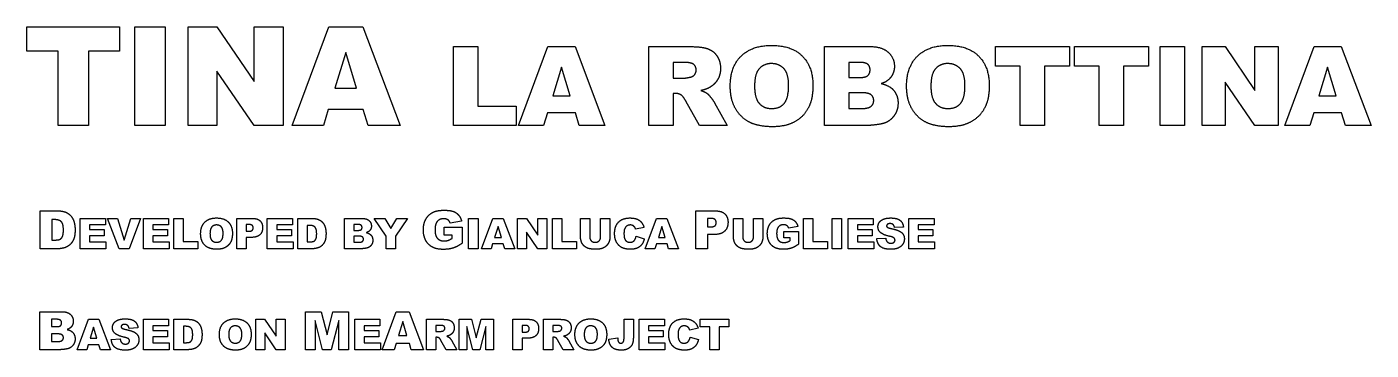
# Model space of a CAD drawing. Header units: millimetres. Extents: x -457 to 427, y -166 to 155.
# Drawn here: x 76.6 to 427.5, y -166.1 to -81.5 of the extents above; entities that cross this region are included whole.
import ezdxf

# ---------------------------------------------------------------- set-up
doc = ezdxf.new("R2010")
doc.units = ezdxf.units.MM
doc.header["$MEASUREMENT"] = 0
doc.layers.add('Predefinito', color=18, linetype='Continuous', true_color=0x000000)

msp = doc.modelspace()

# ---------------------------------------------------------------- linework, layer by layer
at = {"layer": 'Predefinito'}
for p, q in [((76.55, -81.55), (100.76, -81.55)), ((76.55, -87.9), (76.55, -81.55)), ((100.76, -81.55), (100.76, -87.9)), ((104.73, -81.55), (112.67, -81.55)), ((104.73, -107.35), (104.73, -81.55)), ((112.67, -81.55), (112.67, -107.35)), ((118.62, -81.55), (126.11, -81.55)), ((118.62, -107.35), (118.62, -81.55)), ((126.11, -81.55), (135.88, -95.85)), ((135.88, -95.85), (135.88, -81.55)), ((135.88, -81.55), (143.42, -81.55)), ((143.42, -81.55), (143.42, -107.35)), ((145.81, -107.35), (155.36, -81.55)), ((155.36, -81.55), (164.24, -81.55)), ((164.24, -81.55), (173.98, -107.35)), ((187.95, -86.71), (194.3, -86.71)), ((187.95, -107.35), (187.95, -86.71)), ((194.3, -86.71), (194.3, -102.27)), ((204.94, -107.35), (212.58, -86.71)), ((212.58, -86.71), (219.69, -86.71)), ((219.69, -86.71), (227.48, -107.35)), ((238.91, -107.35), (238.91, -86.71)), ((238.91, -86.71), (249.6, -86.71)), ((284.79, -86.71), (296.81, -86.71)), ((284.79, -107.35), (284.79, -86.71)), ((329.39, -86.71), (348.76, -86.71)), ((329.39, -91.79), (329.39, -86.71)), ((348.76, -86.71), (348.76, -91.79)), ((350.03, -86.71), (369.4, -86.71)), ((350.03, -91.79), (350.03, -86.71)), ((369.4, -86.71), (369.4, -91.79)), ((372.41, -86.71), (378.76, -86.71)), ((372.41, -107.35), (372.41, -86.71)), ((378.76, -86.71), (378.76, -107.35)), ((383.37, -86.71), (389.36, -86.71)), ((383.37, -107.35), (383.37, -86.71)), ((389.36, -86.71), (397.18, -98.15)), ((397.18, -98.15), (397.18, -86.71)), ((397.18, -86.71), (403.21, -86.71)), ((403.21, -86.71), (403.21, -107.35)), ((404.95, -107.35), (412.59, -86.71)), ((412.59, -86.71), (419.7, -86.71)), ((419.7, -86.71), (427.5, -107.35)), ((84.69, -87.9), (76.55, -87.9)), ((84.69, -107.35), (84.69, -87.9)), ((100.76, -87.9), (92.63, -87.9)), ((92.63, -87.9), (92.63, -107.35)), ((159.79, -88.28), (156.94, -97.62)), ((162.6, -97.62), (159.79, -88.28)), ((248.17, -90.84), (245.26, -90.84)), ((245.26, -90.84), (245.26, -94.96)), ((294.01, -90.84), (291.14, -90.84)), ((291.14, -90.84), (291.14, -94.8)), ((135.88, -107.35), (126.16, -93.12)), ((126.16, -93.12), (126.16, -107.35)), ((216.13, -92.1), (213.84, -99.57)), ((218.38, -99.57), (216.13, -92.1)), ((335.9, -91.79), (329.39, -91.79)), ((335.9, -107.35), (335.9, -91.79)), ((348.76, -91.79), (342.25, -91.79)), ((342.25, -91.79), (342.25, -107.35)), ((356.54, -91.79), (350.03, -91.79)), ((356.54, -107.35), (356.54, -91.79)), ((369.4, -91.79), (362.89, -91.79)), ((362.89, -91.79), (362.89, -107.35)), ((416.15, -92.1), (413.86, -99.57)), ((418.39, -99.57), (416.15, -92.1)), ((156.94, -97.62), (162.6, -97.62)), ((245.26, -94.96), (248.05, -94.96)), ((291.14, -94.8), (293.97, -94.8)), ((397.18, -107.35), (389.4, -95.97)), ((389.4, -95.97), (389.4, -107.35)), ((213.84, -99.57), (218.38, -99.57)), ((245.83, -98.93), (245.26, -98.93)), ((245.26, -98.93), (245.26, -107.35)), ((252.15, -107.35), (248.61, -101.01)), ((256.08, -101.44), (259.39, -107.35)), ((294.51, -98.77), (291.14, -98.77)), ((291.14, -98.77), (291.14, -102.9)), ((413.86, -99.57), (418.39, -99.57)), ((155.24, -103.18), (153.97, -107.35)), ((164.31, -103.18), (155.24, -103.18)), ((165.61, -107.35), (164.31, -103.18)), ((194.3, -102.27), (204.3, -102.27)), ((204.3, -102.27), (204.3, -107.35)), ((212.49, -104.01), (211.47, -107.35)), ((219.74, -104.01), (212.49, -104.01)), ((220.78, -107.35), (219.74, -104.01)), ((291.14, -102.9), (294.52, -102.9)), ((412.5, -104.01), (411.48, -107.35)), ((419.76, -104.01), (412.5, -104.01)), ((420.8, -107.35), (419.76, -104.01)), ((92.63, -107.35), (84.69, -107.35)), ((112.67, -107.35), (104.73, -107.35)), ((126.16, -107.35), (118.62, -107.35)), ((143.42, -107.35), (135.88, -107.35)), ((153.97, -107.35), (145.81, -107.35)), ((173.98, -107.35), (165.61, -107.35)), ((204.3, -107.35), (187.95, -107.35)), ((211.47, -107.35), (204.94, -107.35)), ((227.48, -107.35), (220.78, -107.35)), ((245.26, -107.35), (238.91, -107.35)), ((259.39, -107.35), (252.15, -107.35)), ((295.87, -107.35), (284.79, -107.35)), ((342.25, -107.35), (335.9, -107.35)), ((362.89, -107.35), (356.54, -107.35)), ((378.76, -107.35), (372.41, -107.35)), ((389.4, -107.35), (383.37, -107.35)), ((403.21, -107.35), (397.18, -107.35)), ((411.48, -107.35), (404.95, -107.35)), ((427.5, -107.35), (420.8, -107.35)), ((79.98, -129.65), (84.55, -129.65)), ((79.98, -139.57), (79.98, -129.65)), ((251.2, -129.65), (256.28, -129.65)), ((251.2, -139.57), (251.2, -129.65)), ((83.03, -131.94), (83.03, -137.28)), ((83.82, -131.94), (83.03, -131.94)), ((90.47, -131.63), (97.06, -131.63)), ((90.47, -139.57), (90.47, -131.63)), ((97.06, -133.34), (92.91, -133.34)), ((92.91, -133.34), (92.91, -134.56)), ((97.06, -131.63), (97.06, -133.34)), ((97.61, -131.63), (100.18, -131.63)), ((100.62, -139.57), (97.61, -131.63)), ((100.18, -131.63), (101.98, -137.34)), ((101.98, -137.34), (103.73, -131.63)), ((106.22, -131.63), (103.28, -139.57)), ((103.73, -131.63), (106.22, -131.63)), ((106.96, -131.63), (113.55, -131.63)), ((106.96, -139.57), (106.96, -131.63)), ((113.55, -133.34), (109.4, -133.34)), ((109.4, -133.34), (109.4, -134.56)), ((113.55, -131.63), (113.55, -133.34)), ((114.9, -131.63), (117.34, -131.63)), ((114.9, -139.57), (114.9, -131.63)), ((117.34, -131.63), (117.34, -137.62)), ((131.38, -131.63), (135.45, -131.63)), ((131.38, -139.57), (131.38, -131.63)), ((134.51, -133.22), (133.83, -133.22)), ((133.83, -133.22), (133.83, -134.99)), ((139.32, -131.63), (145.92, -131.63)), ((139.32, -139.57), (139.32, -131.63)), ((145.92, -133.34), (141.77, -133.34)), ((141.77, -133.34), (141.77, -134.56)), ((145.92, -131.63), (145.92, -133.34)), ((147.32, -131.63), (150.98, -131.63)), ((147.32, -139.57), (147.32, -131.63)), ((159.48, -131.63), (164.1, -131.63)), ((159.48, -139.57), (159.48, -131.63)), ((163.03, -133.22), (161.92, -133.22)), ((161.92, -133.22), (161.92, -134.75)), ((167.23, -131.63), (169.97, -131.63)), ((170.35, -136.25), (167.23, -131.63)), ((169.97, -131.63), (171.57, -134.23)), ((171.57, -134.23), (173.18, -131.63)), ((175.9, -131.63), (172.79, -136.25)), ((173.18, -131.63), (175.9, -131.63)), ((190.06, -132.33), (187.08, -132.85)), ((191.89, -131.63), (194.33, -131.63)), ((191.89, -139.57), (191.89, -131.63)), ((194.33, -131.63), (194.33, -139.57)), ((195.25, -139.57), (198.19, -131.63)), ((198.19, -131.63), (200.92, -131.63)), ((200.92, -131.63), (203.92, -139.57)), ((204.65, -131.63), (206.96, -131.63)), ((204.65, -139.57), (204.65, -131.63)), ((206.96, -131.63), (209.96, -136.03)), ((209.96, -136.03), (209.96, -131.63)), ((209.96, -131.63), (212.28, -131.63)), ((212.28, -131.63), (212.28, -139.57)), ((213.75, -131.63), (216.19, -131.63)), ((213.75, -139.57), (213.75, -131.63)), ((216.19, -131.63), (216.19, -137.62)), ((221.08, -136.35), (221.08, -131.63)), ((221.08, -131.63), (223.52, -131.63)), ((223.52, -131.63), (223.52, -136.48)), ((226.33, -131.63), (228.77, -131.63)), ((226.33, -136.48), (226.33, -131.63)), ((228.77, -131.63), (228.77, -136.35)), ((237.99, -139.57), (240.93, -131.63)), ((240.93, -131.63), (243.67, -131.63)), ((243.67, -131.63), (246.67, -139.57)), ((255.1, -131.63), (254.25, -131.63)), ((254.25, -131.63), (254.25, -133.85)), ((261, -136.35), (261, -131.63)), ((261, -131.63), (263.45, -131.63)), ((263.45, -131.63), (263.45, -136.48)), ((266.25, -131.63), (268.7, -131.63)), ((266.25, -136.48), (266.25, -131.63)), ((268.7, -131.63), (268.7, -136.35)), ((279.32, -131.63), (281.77, -131.63)), ((279.32, -139.57), (279.32, -131.63)), ((281.77, -131.63), (281.77, -137.62)), ((286.77, -131.63), (289.22, -131.63)), ((286.77, -139.57), (286.77, -131.63)), ((289.22, -131.63), (289.22, -139.57)), ((290.93, -131.63), (297.52, -131.63)), ((290.93, -139.57), (290.93, -131.63)), ((297.52, -133.34), (293.37, -133.34)), ((293.37, -133.34), (293.37, -134.56)), ((297.52, -131.63), (297.52, -133.34)), ((306.8, -131.63), (313.4, -131.63)), ((306.8, -139.57), (306.8, -131.63)), ((313.4, -133.34), (309.25, -133.34)), ((309.25, -133.34), (309.25, -134.56)), ((313.4, -131.63), (313.4, -133.34)), ((92.91, -134.56), (96.76, -134.56)), ((96.76, -136.21), (92.91, -136.21)), ((92.91, -136.21), (92.91, -137.74)), ((96.76, -134.56), (96.76, -136.21)), ((109.4, -134.56), (113.25, -134.56)), ((113.25, -136.21), (109.4, -136.21)), ((109.4, -136.21), (109.4, -137.74)), ((113.25, -134.56), (113.25, -136.21)), ((133.83, -134.99), (134.41, -134.99)), ((135.17, -136.58), (133.83, -136.58)), ((133.83, -136.58), (133.83, -139.57)), ((141.77, -134.56), (145.61, -134.56)), ((145.61, -136.21), (141.77, -136.21)), ((141.77, -136.21), (141.77, -137.74)), ((145.61, -134.56), (145.61, -136.21)), ((149.77, -133.46), (149.77, -137.74)), ((150.39, -133.46), (149.77, -133.46)), ((161.92, -134.75), (163.01, -134.75)), ((163.22, -136.27), (161.92, -136.27)), ((161.92, -136.27), (161.92, -137.86)), ((170.35, -139.57), (170.35, -136.25)), ((172.79, -136.25), (172.79, -139.57)), ((185.48, -135.98), (185.48, -133.92)), ((185.48, -133.92), (190.21, -133.92)), ((187.54, -135.98), (185.48, -135.98)), ((187.54, -136.88), (187.54, -135.98)), ((190.21, -133.92), (190.21, -138.1)), ((199.55, -133.7), (198.67, -136.58)), ((198.67, -136.58), (200.42, -136.58)), ((200.42, -136.58), (199.55, -133.7)), ((209.96, -139.57), (206.97, -135.19)), ((206.97, -135.19), (206.97, -139.57)), ((237.69, -133.97), (235.49, -134.44)), ((235.61, -136.27), (237.75, -136.94)), ((242.3, -133.7), (241.42, -136.58)), ((241.42, -136.58), (243.16, -136.58)), ((243.16, -136.58), (242.3, -133.7)), ((254.25, -133.85), (254.98, -133.85)), ((255.93, -135.83), (254.25, -135.83)), ((254.25, -135.83), (254.25, -139.57)), ((274.19, -136.7), (274.19, -135.05)), ((274.19, -135.05), (277.98, -135.05)), ((275.84, -136.7), (274.19, -136.7)), ((277.86, -133.78), (275.48, -134.2)), ((275.84, -137.42), (275.84, -136.7)), ((277.98, -135.05), (277.98, -138.39)), ((293.37, -134.56), (297.22, -134.56)), ((297.22, -136.21), (293.37, -136.21)), ((293.37, -136.21), (293.37, -137.74)), ((297.22, -134.56), (297.22, -136.21)), ((298.44, -136.91), (300.76, -136.76)), ((305.4, -133.88), (303.08, -134.01)), ((309.25, -134.56), (313.09, -134.56)), ((313.09, -136.21), (309.25, -136.21)), ((309.25, -136.21), (309.25, -137.74)), ((313.09, -134.56), (313.09, -136.21)), ((84.55, -139.57), (79.98, -139.57)), ((83.03, -137.28), (83.8, -137.28)), ((97.19, -139.57), (90.47, -139.57)), ((92.91, -137.74), (97.19, -137.74)), ((97.19, -137.74), (97.19, -139.57)), ((103.28, -139.57), (100.62, -139.57)), ((113.67, -139.57), (106.96, -139.57)), ((109.4, -137.74), (113.67, -137.74)), ((113.67, -137.74), (113.67, -139.57)), ((121.19, -139.57), (114.9, -139.57)), ((117.34, -137.62), (121.19, -137.62)), ((121.19, -137.62), (121.19, -139.57)), ((133.83, -139.57), (131.38, -139.57)), ((146.04, -139.57), (139.32, -139.57)), ((141.77, -137.74), (146.04, -137.74)), ((146.04, -137.74), (146.04, -139.57)), ((150.98, -139.57), (147.32, -139.57)), ((149.77, -137.74), (150.38, -137.74)), ((163.74, -139.57), (159.48, -139.57)), ((161.92, -137.86), (163.22, -137.86)), ((172.79, -139.57), (170.35, -139.57)), ((194.33, -139.57), (191.89, -139.57)), ((197.76, -139.57), (195.25, -139.57)), ((198.15, -138.29), (197.76, -139.57)), ((200.94, -138.29), (198.15, -138.29)), ((201.34, -139.57), (200.94, -138.29)), ((203.92, -139.57), (201.34, -139.57)), ((206.97, -139.57), (204.65, -139.57)), ((212.28, -139.57), (209.96, -139.57)), ((220.04, -139.57), (213.75, -139.57)), ((216.19, -137.62), (220.04, -137.62)), ((220.04, -137.62), (220.04, -139.57)), ((240.51, -139.57), (237.99, -139.57)), ((240.9, -138.29), (240.51, -139.57)), ((243.69, -138.29), (240.9, -138.29)), ((244.09, -139.57), (243.69, -138.29)), ((246.67, -139.57), (244.09, -139.57)), ((254.25, -139.57), (251.2, -139.57)), ((285.61, -139.57), (279.32, -139.57)), ((281.77, -137.62), (285.61, -137.62)), ((285.61, -137.62), (285.61, -139.57)), ((289.22, -139.57), (286.77, -139.57)), ((297.64, -139.57), (290.93, -139.57)), ((293.37, -137.74), (297.64, -137.74)), ((297.64, -137.74), (297.64, -139.57)), ((313.52, -139.57), (306.8, -139.57)), ((309.25, -137.74), (313.52, -137.74)), ((313.52, -137.74), (313.52, -139.57)), ((79.9, -156.01), (85.69, -156.01)), ((79.9, -165.94), (79.9, -156.01)), ((149.29, -156.01), (153.35, -156.01)), ((149.29, -165.94), (149.29, -156.01)), ((153.35, -156.01), (154.91, -162.04)), ((154.91, -162.04), (156.47, -156.01)), ((156.47, -156.01), (160.51, -156.01)), ((160.51, -156.01), (160.51, -165.94)), ((169.29, -165.94), (172.97, -156.01)), ((172.97, -156.01), (176.38, -156.01)), ((176.38, -156.01), (180.13, -165.94)), ((84.34, -158), (82.96, -158)), ((82.96, -158), (82.96, -159.91)), ((82.96, -159.91), (84.32, -159.91)), ((89.67, -165.94), (92.61, -158)), ((92.61, -158), (95.35, -158)), ((93.98, -160.07), (93.1, -162.94)), ((94.84, -162.94), (93.98, -160.07)), ((95.35, -158), (98.35, -165.94)), ((105.55, -160.24), (103.23, -160.38)), ((106.96, -158), (113.55, -158)), ((106.96, -165.94), (106.96, -158)), ((113.55, -159.71), (109.4, -159.71)), ((109.4, -159.71), (109.4, -160.93)), ((109.4, -160.93), (113.25, -160.93)), ((113.25, -160.93), (113.25, -162.58)), ((113.55, -158), (113.55, -159.71)), ((114.96, -158), (118.61, -158)), ((114.96, -165.94), (114.96, -158)), ((117.4, -159.83), (117.4, -164.11)), ((118.03, -159.83), (117.4, -159.83)), ((136.33, -158), (138.63, -158)), ((136.33, -165.94), (136.33, -158)), ((138.63, -158), (141.64, -162.4)), ((141.64, -162.4), (141.64, -158)), ((141.64, -158), (143.96, -158)), ((143.96, -158), (143.96, -165.94)), ((153.77, -165.94), (151.81, -158.35)), ((151.81, -158.35), (151.81, -165.94)), ((157.99, -158.35), (156.03, -165.94)), ((157.99, -165.94), (157.99, -158.35)), ((162.15, -158), (168.74, -158)), ((162.15, -165.94), (162.15, -158)), ((168.74, -159.71), (164.59, -159.71)), ((164.59, -159.71), (164.59, -160.93)), ((164.59, -160.93), (168.44, -160.93)), ((168.44, -160.93), (168.44, -162.58)), ((168.74, -158), (168.74, -159.71)), ((174.67, -158.6), (173.58, -162.2)), ((175.75, -162.2), (174.67, -158.6)), ((180.91, -165.94), (180.91, -158)), ((180.91, -158), (185.02, -158)), ((184.47, -159.59), (183.35, -159.59)), ((183.35, -159.59), (183.35, -161.17)), ((183.35, -161.17), (184.43, -161.17)), ((189.4, -158), (192.65, -158)), ((189.4, -165.94), (189.4, -158)), ((192.98, -165.94), (191.41, -159.87)), ((191.41, -159.87), (191.41, -165.94)), ((192.65, -158), (193.89, -162.82)), ((193.89, -162.82), (195.14, -158)), ((196.36, -159.87), (194.79, -165.94)), ((195.14, -158), (198.38, -158)), ((196.36, -165.94), (196.36, -159.87)), ((198.38, -158), (198.38, -165.94)), ((203.45, -158), (207.51, -158)), ((203.45, -165.94), (203.45, -158)), ((206.57, -159.59), (205.89, -159.59)), ((205.89, -159.59), (205.89, -161.36)), ((205.89, -161.36), (206.47, -161.36)), ((211.45, -165.94), (211.45, -158)), ((211.45, -158), (215.56, -158)), ((215.01, -159.59), (213.89, -159.59)), ((213.89, -159.59), (213.89, -161.17)), ((213.89, -161.17), (214.96, -161.17)), ((232.45, -158), (234.9, -158)), ((232.45, -162.89), (232.45, -158)), ((234.9, -158), (234.9, -162.3)), ((236.42, -158), (243.02, -158)), ((236.42, -165.94), (236.42, -158)), ((243.02, -159.71), (238.86, -159.71)), ((238.86, -159.71), (238.86, -160.93)), ((238.86, -160.93), (242.71, -160.93)), ((242.71, -160.93), (242.71, -162.58)), ((243.02, -158), (243.02, -159.71)), ((251.81, -160.33), (249.61, -160.81)), ((252.36, -158), (259.81, -158)), ((252.36, -159.95), (252.36, -158)), ((254.86, -159.95), (252.36, -159.95)), ((254.86, -165.94), (254.86, -159.95)), ((259.81, -159.95), (257.31, -159.95)), ((257.31, -159.95), (257.31, -165.94)), ((259.81, -158), (259.81, -159.95)), ((84.58, -161.82), (82.96, -161.82)), ((82.96, -161.82), (82.96, -163.8)), ((82.96, -163.8), (84.58, -163.8)), ((92.58, -164.65), (92.19, -165.94)), ((95.37, -164.65), (92.58, -164.65)), ((93.1, -162.94), (94.84, -162.94)), ((95.77, -165.94), (95.37, -164.65)), ((98.59, -163.27), (100.91, -163.13)), ((113.25, -162.58), (109.4, -162.58)), ((109.4, -162.58), (109.4, -164.11)), ((109.4, -164.11), (113.67, -164.11)), ((113.67, -164.11), (113.67, -165.94)), ((117.4, -164.11), (118.01, -164.11)), ((141.64, -165.94), (138.65, -161.56)), ((138.65, -161.56), (138.65, -165.94)), ((168.44, -162.58), (164.59, -162.58)), ((164.59, -162.58), (164.59, -164.11)), ((164.59, -164.11), (168.86, -164.11)), ((168.86, -164.11), (168.86, -165.94)), ((172.92, -164.33), (172.43, -165.94)), ((176.41, -164.33), (172.92, -164.33)), ((173.58, -162.2), (175.75, -162.2)), ((176.91, -165.94), (176.41, -164.33)), ((183.57, -162.7), (183.35, -162.7)), ((183.35, -162.7), (183.35, -165.94)), ((186.01, -165.94), (184.64, -163.5)), ((187.52, -163.66), (188.79, -165.94)), ((207.23, -162.94), (205.89, -162.94)), ((205.89, -162.94), (205.89, -165.94)), ((214.11, -162.7), (213.89, -162.7)), ((213.89, -162.7), (213.89, -165.94)), ((216.54, -165.94), (215.18, -163.5)), ((218.05, -163.66), (219.32, -165.94)), ((228.48, -163.22), (230.8, -162.88)), ((242.71, -162.58), (238.86, -162.58)), ((238.86, -162.58), (238.86, -164.11)), ((238.86, -164.11), (243.14, -164.11)), ((243.14, -164.11), (243.14, -165.94)), ((249.74, -162.64), (251.87, -163.31)), ((85.23, -165.94), (79.9, -165.94)), ((92.19, -165.94), (89.67, -165.94)), ((98.35, -165.94), (95.77, -165.94)), ((113.67, -165.94), (106.96, -165.94)), ((118.61, -165.94), (114.96, -165.94)), ((138.65, -165.94), (136.33, -165.94)), ((143.96, -165.94), (141.64, -165.94)), ((151.81, -165.94), (149.29, -165.94)), ((156.03, -165.94), (153.77, -165.94)), ((160.51, -165.94), (157.99, -165.94)), ((168.86, -165.94), (162.15, -165.94)), ((172.43, -165.94), (169.29, -165.94)), ((180.13, -165.94), (176.91, -165.94)), ((183.35, -165.94), (180.91, -165.94)), ((188.79, -165.94), (186.01, -165.94)), ((191.41, -165.94), (189.4, -165.94)), ((194.79, -165.94), (192.98, -165.94)), ((198.38, -165.94), (196.36, -165.94)), ((205.89, -165.94), (203.45, -165.94)), ((213.89, -165.94), (211.45, -165.94)), ((219.32, -165.94), (216.54, -165.94)), ((243.14, -165.94), (236.42, -165.94)), ((257.31, -165.94), (254.86, -165.94))]:
    msp.add_line(p, q, dxfattribs=at)
for points in [[(249.6, -86.71), (252.57, -86.71), (254.14, -87.21)], [(254.14, -87.21), (255.72, -87.72), (256.68, -89.09)], [(263.02, -89.2), (265.87, -86.39), (270.94, -86.39)], [(270.94, -86.39), (276.14, -86.39), (278.96, -89.15)], [(296.81, -86.71), (299.82, -86.71), (301.43, -88.19)], [(309.06, -89.2), (311.9, -86.39), (316.98, -86.39)], [(316.98, -86.39), (322.18, -86.39), (324.99, -89.15)], [(250.63, -91.36), (249.98, -90.84), (248.17, -90.84)], [(256.68, -89.09), (257.64, -90.45), (257.64, -92.41)], [(260.18, -97.04), (260.18, -92), (263.02, -89.2)], [(270.93, -91.15), (268.94, -91.15), (267.73, -92.52)], [(274.21, -92.5), (273, -91.15), (270.93, -91.15)], [(278.96, -89.15), (281.77, -91.91), (281.77, -96.87)], [(296.09, -91.35), (295.5, -90.84), (294.01, -90.84)], [(301.43, -88.19), (303.04, -89.67), (303.04, -91.86)], [(306.22, -97.04), (306.22, -92), (309.06, -89.2)], [(316.96, -91.15), (314.97, -91.15), (313.77, -92.52)], [(320.24, -92.5), (319.03, -91.15), (316.96, -91.15)], [(324.99, -89.15), (327.8, -91.91), (327.8, -96.87)], [(248.05, -94.96), (248.5, -94.96), (249.8, -94.69)], [(249.8, -94.69), (250.46, -94.56), (250.87, -94.05)], [(251.29, -92.87), (251.29, -91.89), (250.63, -91.36)], [(250.87, -94.05), (251.29, -93.54), (251.29, -92.87)], [(257.64, -92.41), (257.64, -94.12), (256.89, -95.36)], [(267.73, -92.52), (266.53, -93.89), (266.53, -97.04)], [(275.42, -96.76), (275.42, -93.85), (274.21, -92.5)], [(293.97, -94.8), (295.5, -94.8), (296.09, -94.28)], [(296.69, -92.78), (296.69, -91.86), (296.09, -91.35)], [(296.09, -94.28), (296.69, -93.76), (296.69, -92.78)], [(303.04, -91.86), (303.04, -93.69), (301.88, -95)], [(313.77, -92.52), (312.57, -93.89), (312.57, -97.04)], [(321.46, -96.76), (321.46, -93.85), (320.24, -92.5)], [(254.83, -97.37), (253.99, -97.87), (252.53, -98.19)], [(252.53, -98.19), (253.66, -98.58), (254.18, -98.98)], [(256.89, -95.36), (256.14, -96.6), (254.83, -97.37)], [(261.62, -103.05), (260.18, -100.65), (260.18, -97.04)], [(266.53, -97.04), (266.53, -100.17), (267.73, -101.53)], [(274.26, -101.56), (275.42, -100.22), (275.42, -96.76)], [(281.77, -96.87), (281.77, -100.48), (280.54, -102.79)], [(301.88, -95), (301.11, -95.88), (299.62, -96.38)], [(299.62, -96.38), (301.87, -96.92), (302.93, -98.22)], [(302.93, -98.22), (303.99, -99.52), (303.99, -101.49)], [(307.65, -103.05), (306.22, -100.65), (306.22, -97.04)], [(312.57, -97.04), (312.57, -100.17), (313.76, -101.53)], [(320.3, -101.56), (321.46, -100.22), (321.46, -96.76)], [(327.8, -96.87), (327.8, -100.48), (326.58, -102.79)], [(247.43, -99.41), (246.72, -98.93), (245.83, -98.93)], [(248.61, -101.01), (247.94, -99.78), (247.43, -99.41)], [(254.18, -98.98), (254.53, -99.24), (255.2, -100.11)], [(255.2, -100.11), (255.86, -100.97), (256.08, -101.44)], [(267.73, -101.53), (268.92, -102.9), (270.98, -102.9)], [(270.98, -102.9), (273.1, -102.9), (274.26, -101.56)], [(296.95, -99.32), (296.25, -98.77), (294.51, -98.77)], [(296.94, -102.32), (297.64, -101.75), (297.64, -100.78)], [(297.64, -100.78), (297.64, -99.87), (296.95, -99.32)], [(303.99, -101.49), (303.99, -103.09), (303.24, -104.37)], [(313.76, -101.53), (314.96, -102.9), (317.02, -102.9)], [(317.02, -102.9), (319.14, -102.9), (320.3, -101.56)], [(265.36, -106.55), (263.05, -105.45), (261.62, -103.05)], [(280.54, -102.79), (279.31, -105.1), (276.99, -106.38)], [(294.52, -102.9), (296.24, -102.9), (296.94, -102.32)], [(303.24, -104.37), (302.49, -105.64), (301.19, -106.39)], [(311.4, -106.55), (309.09, -105.45), (307.65, -103.05)], [(326.58, -102.79), (325.35, -105.1), (323.02, -106.38)], [(271.2, -107.66), (267.67, -107.66), (265.36, -106.55)], [(276.99, -106.38), (274.66, -107.66), (271.2, -107.66)], [(298.75, -107.07), (296.58, -107.35), (295.87, -107.35)], [(301.19, -106.39), (300.38, -106.85), (298.75, -107.07)], [(317.23, -107.66), (313.71, -107.66), (311.4, -106.55)], [(323.02, -106.38), (320.7, -107.66), (317.23, -107.66)], [(84.55, -129.65), (85.9, -129.65), (86.73, -130.01)], [(182.7, -129.97), (183.71, -129.49), (185.42, -129.49)], [(185.42, -129.49), (187.07, -129.49), (187.89, -129.8)], [(187.89, -129.8), (188.7, -130.1), (189.24, -130.73)], [(256.28, -129.65), (257.94, -129.65), (258.77, -130.43)], [(85.56, -132.51), (85.03, -131.94), (83.82, -131.94)], [(86.09, -134.64), (86.09, -133.08), (85.56, -132.51)], [(86.73, -130.01), (87.56, -130.38), (88.11, -131.06)], [(88.11, -131.06), (88.65, -131.75), (88.9, -132.65)], [(88.9, -132.65), (89.14, -133.56), (89.14, -134.58)], [(121.92, -135.61), (121.92, -133.67), (123.01, -132.59)], [(123.01, -132.59), (124.11, -131.51), (126.06, -131.51)], [(126.05, -133.34), (125.29, -133.34), (124.82, -133.87)], [(127.32, -133.86), (126.85, -133.34), (126.05, -133.34)], [(126.06, -131.51), (128.06, -131.51), (129.14, -132.57)], [(129.14, -132.57), (130.22, -133.63), (130.22, -135.54)], [(135.42, -133.48), (135.17, -133.22), (134.51, -133.22)], [(135.45, -131.63), (136.78, -131.63), (137.44, -132.26)], [(137.44, -132.26), (138.1, -132.89), (138.1, -134.05)], [(150.98, -131.63), (152.06, -131.63), (152.73, -131.92)], [(152.73, -131.92), (153.39, -132.22), (153.83, -132.76)], [(153.83, -132.76), (154.26, -133.31), (154.46, -134.04)], [(163.83, -133.42), (163.6, -133.22), (163.03, -133.22)], [(164.1, -131.63), (165.26, -131.63), (165.88, -132.2)], [(165.88, -132.2), (166.5, -132.77), (166.5, -133.61)], [(180.06, -134.61), (180.06, -132.99), (180.73, -131.79)], [(180.73, -131.79), (181.4, -130.59), (182.7, -129.97)], [(183.71, -132.4), (183.11, -133.08), (183.11, -134.57)], [(185.33, -131.71), (184.32, -131.71), (183.71, -132.4)], [(186.45, -132), (186.01, -131.71), (185.33, -131.71)], [(187.08, -132.85), (186.89, -132.3), (186.45, -132)], [(189.24, -130.73), (189.78, -131.36), (190.06, -132.33)], [(229.99, -135.58), (229.99, -133.62), (231.05, -132.56)], [(231.05, -132.56), (232.1, -131.51), (234.03, -131.51)], [(234.07, -133.34), (233.23, -133.34), (232.78, -134.01)], [(234.03, -131.51), (235.54, -131.51), (236.41, -132.11)], [(234.74, -133.49), (234.44, -133.34), (234.07, -133.34)], [(236.41, -132.11), (237.27, -132.72), (237.69, -133.97)], [(256.24, -131.96), (255.94, -131.63), (255.1, -131.63)], [(256.2, -133.54), (256.54, -133.23), (256.54, -132.75)], [(256.54, -132.75), (256.54, -132.28), (256.24, -131.96)], [(259.6, -132.67), (259.6, -134.15), (258.69, -134.99)], [(258.77, -130.43), (259.6, -131.22), (259.6, -132.67)], [(269.86, -135.6), (269.86, -134.31), (270.39, -133.35)], [(270.39, -133.35), (270.93, -132.39), (271.97, -131.89)], [(271.97, -131.89), (272.78, -131.51), (274.15, -131.51)], [(274.08, -133.28), (273.27, -133.28), (272.78, -133.83)], [(274.98, -133.52), (274.62, -133.28), (274.08, -133.28)], [(274.15, -131.51), (275.47, -131.51), (276.12, -131.75)], [(276.12, -131.75), (276.78, -131.99), (277.21, -132.5)], [(277.21, -132.5), (277.64, -133), (277.86, -133.78)], [(298.74, -133.81), (298.74, -133.21), (299.1, -132.67)], [(299.1, -132.67), (299.45, -132.13), (300.17, -131.82)], [(300.17, -131.82), (300.88, -131.51), (302.12, -131.51)], [(301.22, -133.16), (301, -133.34), (301, -133.59)], [(301.87, -132.98), (301.44, -132.98), (301.22, -133.16)], [(302.69, -133.22), (302.39, -132.98), (301.87, -132.98)], [(302.12, -131.51), (303.65, -131.51), (304.45, -132.08)], [(303.08, -134.01), (302.99, -133.47), (302.69, -133.22)], [(304.45, -132.08), (305.25, -132.64), (305.4, -133.88)], [(85.2, -137.07), (85.62, -136.86), (85.85, -136.34)], [(85.85, -136.34), (86.09, -135.81), (86.09, -134.64)], [(89.14, -134.58), (89.14, -136.17), (88.78, -137.04)], [(122.47, -137.92), (121.92, -136.99), (121.92, -135.61)], [(124.82, -133.87), (124.36, -134.39), (124.36, -135.61)], [(124.36, -135.61), (124.36, -136.81), (124.82, -137.34)], [(127.78, -135.5), (127.78, -134.38), (127.32, -133.86)], [(127.33, -137.35), (127.78, -136.83), (127.78, -135.5)], [(130.22, -135.54), (130.22, -136.93), (129.75, -137.82)], [(134.41, -134.99), (135.1, -134.99), (135.38, -134.74)], [(137.38, -135.91), (136.66, -136.58), (135.17, -136.58)], [(135.38, -134.74), (135.66, -134.5), (135.66, -134.11)], [(135.66, -134.11), (135.66, -133.74), (135.42, -133.48)], [(138.1, -134.05), (138.1, -135.24), (137.38, -135.91)], [(151.79, -133.92), (151.37, -133.46), (150.39, -133.46)], [(152.21, -135.63), (152.21, -134.38), (151.79, -133.92)], [(152.02, -136.98), (152.21, -136.57), (152.21, -135.63)], [(154.65, -135.57), (154.65, -136.85), (154.36, -137.55)], [(154.46, -134.04), (154.65, -134.76), (154.65, -135.57)], [(163.01, -134.75), (163.6, -134.75), (163.83, -134.55)], [(164.15, -136.48), (163.89, -136.27), (163.22, -136.27)], [(164.06, -133.97), (164.06, -133.61), (163.83, -133.42)], [(163.83, -134.55), (164.06, -134.35), (164.06, -133.97)], [(164.42, -137.04), (164.42, -136.7), (164.15, -136.48)], [(166.05, -134.82), (165.76, -135.16), (165.18, -135.35)], [(165.18, -135.35), (166.05, -135.56), (166.46, -136.06)], [(166.5, -133.61), (166.5, -134.32), (166.05, -134.82)], [(166.46, -136.06), (166.86, -136.56), (166.86, -137.32)], [(180.67, -137.34), (180.06, -136.15), (180.06, -134.61)], [(183.11, -134.57), (183.11, -136.15), (183.73, -136.83)], [(183.73, -136.83), (184.34, -137.51), (185.45, -137.51)], [(221.31, -137.69), (221.08, -136.94), (221.08, -136.35)], [(223.52, -136.48), (223.52, -137.13), (223.89, -137.5)], [(225.96, -137.5), (226.33, -137.14), (226.33, -136.48)], [(228.77, -136.35), (228.77, -137.06), (228.55, -137.68)], [(230.59, -138), (229.99, -137.06), (229.99, -135.58)], [(232.78, -134.01), (232.44, -134.51), (232.44, -135.57)], [(232.44, -135.57), (232.44, -136.88), (232.85, -137.37)], [(235.25, -133.92), (235.04, -133.64), (234.74, -133.49)], [(235.08, -137.45), (235.45, -137.05), (235.61, -136.27)], [(235.49, -134.44), (235.38, -134.08), (235.25, -133.92)], [(254.98, -133.85), (255.85, -133.85), (256.2, -133.54)], [(258.69, -134.99), (257.79, -135.83), (255.93, -135.83)], [(261.23, -137.69), (261, -136.94), (261, -136.35)], [(263.45, -136.48), (263.45, -137.13), (263.82, -137.5)], [(265.88, -137.5), (266.25, -137.14), (266.25, -136.48)], [(268.7, -136.35), (268.7, -137.06), (268.48, -137.68)], [(270.35, -137.78), (269.86, -136.83), (269.86, -135.6)], [(272.78, -133.83), (272.3, -134.38), (272.3, -135.57)], [(272.3, -135.57), (272.3, -136.84), (272.79, -137.38)], [(275.48, -134.2), (275.33, -133.75), (274.98, -133.52)], [(299.44, -135.33), (298.74, -134.74), (298.74, -133.81)], [(301.74, -136.29), (300.12, -135.93), (299.44, -135.33)], [(300.76, -136.76), (300.83, -137.33), (301.06, -137.63)], [(301, -133.59), (301, -133.78), (301.18, -133.93)], [(301.18, -133.93), (301.36, -134.09), (302.01, -134.22)], [(302.96, -136.75), (302.72, -136.5), (301.74, -136.29)], [(302.01, -134.22), (303.62, -134.57), (304.31, -134.92)], [(303.2, -137.29), (303.2, -136.99), (302.96, -136.75)], [(304.31, -134.92), (305.01, -135.27), (305.33, -135.8)], [(305.33, -135.8), (305.64, -136.32), (305.64, -136.97)], [(83.8, -137.28), (84.79, -137.28), (85.2, -137.07)], [(86.38, -139.3), (85.37, -139.57), (84.55, -139.57)], [(87.77, -138.51), (87.12, -139.1), (86.38, -139.3)], [(88.78, -137.04), (88.41, -137.92), (87.77, -138.51)], [(123.91, -139.27), (123.02, -138.84), (122.47, -137.92)], [(126.16, -139.69), (124.8, -139.69), (123.91, -139.27)], [(124.82, -137.34), (125.28, -137.86), (126.07, -137.86)], [(126.07, -137.86), (126.89, -137.86), (127.33, -137.35)], [(128.38, -139.2), (127.49, -139.69), (126.16, -139.69)], [(129.75, -137.82), (129.28, -138.71), (128.38, -139.2)], [(150.38, -137.74), (151.17, -137.74), (151.5, -137.57)], [(152.45, -139.35), (151.64, -139.57), (150.98, -139.57)], [(151.5, -137.57), (151.83, -137.4), (152.02, -136.98)], [(153.55, -138.72), (153.04, -139.2), (152.45, -139.35)], [(154.36, -137.55), (154.07, -138.25), (153.55, -138.72)], [(163.22, -137.86), (163.88, -137.86), (164.15, -137.64)], [(164.85, -139.46), (164.01, -139.57), (163.74, -139.57)], [(164.15, -137.64), (164.42, -137.42), (164.42, -137.04)], [(165.78, -139.2), (165.47, -139.38), (164.85, -139.46)], [(166.58, -138.42), (166.29, -138.92), (165.78, -139.2)], [(166.86, -137.32), (166.86, -137.93), (166.58, -138.42)], [(182.41, -139.12), (181.29, -138.52), (180.67, -137.34)], [(185.3, -139.72), (183.52, -139.72), (182.41, -139.12)], [(187.79, -139.38), (186.74, -139.72), (185.3, -139.72)], [(185.45, -137.51), (185.97, -137.51), (186.45, -137.37)], [(186.45, -137.37), (186.92, -137.22), (187.54, -136.88)], [(190.21, -138.1), (188.84, -139.04), (187.79, -139.38)], [(221.84, -138.61), (221.45, -138.16), (221.31, -137.69)], [(222.69, -139.29), (222.22, -139.05), (221.84, -138.61)], [(223.85, -139.61), (223.15, -139.53), (222.69, -139.29)], [(225.13, -139.69), (224.54, -139.69), (223.85, -139.61)], [(223.89, -137.5), (224.27, -137.86), (224.93, -137.86)], [(224.93, -137.86), (225.58, -137.86), (225.96, -137.5)], [(226.86, -139.43), (226.14, -139.69), (225.13, -139.69)], [(227.86, -138.77), (227.38, -139.24), (226.86, -139.43)], [(228.55, -137.68), (228.33, -138.3), (227.86, -138.77)], [(232.02, -139.32), (231.19, -138.94), (230.59, -138)], [(234.14, -139.69), (232.84, -139.69), (232.02, -139.32)], [(232.85, -137.37), (233.26, -137.86), (233.99, -137.86)], [(233.99, -137.86), (234.71, -137.86), (235.08, -137.45)], [(235.9, -139.38), (235.21, -139.69), (234.14, -139.69)], [(237.07, -138.46), (236.6, -139.07), (235.9, -139.38)], [(237.75, -136.94), (237.53, -137.85), (237.07, -138.46)], [(261.76, -138.61), (261.37, -138.16), (261.23, -137.69)], [(262.61, -139.29), (262.15, -139.05), (261.76, -138.61)], [(263.77, -139.61), (263.08, -139.53), (262.61, -139.29)], [(265.05, -139.69), (264.46, -139.69), (263.77, -139.61)], [(263.82, -137.5), (264.19, -137.86), (264.85, -137.86)], [(264.85, -137.86), (265.51, -137.86), (265.88, -137.5)], [(266.79, -139.43), (266.06, -139.69), (265.05, -139.69)], [(267.78, -138.77), (267.31, -139.24), (266.79, -139.43)], [(268.48, -137.68), (268.25, -138.3), (267.78, -138.77)], [(271.74, -139.21), (270.84, -138.73), (270.35, -137.78)], [(274.05, -139.69), (272.63, -139.69), (271.74, -139.21)], [(272.79, -137.38), (273.29, -137.92), (274.17, -137.92)], [(276.05, -139.42), (275.2, -139.69), (274.05, -139.69)], [(274.17, -137.92), (274.59, -137.92), (274.97, -137.81)], [(274.97, -137.81), (275.35, -137.69), (275.84, -137.42)], [(277.98, -138.39), (276.89, -139.15), (276.05, -139.42)], [(299.32, -138.91), (298.54, -138.12), (298.44, -136.91)], [(302.13, -139.69), (300.1, -139.69), (299.32, -138.91)], [(301.06, -137.63), (301.43, -138.11), (302.13, -138.11)], [(302.13, -138.11), (302.64, -138.11), (302.92, -137.86)], [(304.04, -139.36), (303.28, -139.69), (302.13, -139.69)], [(302.92, -137.86), (303.2, -137.62), (303.2, -137.29)], [(305.22, -138.38), (304.8, -139.03), (304.04, -139.36)], [(305.64, -136.97), (305.64, -137.74), (305.22, -138.38)], [(85.69, -156.01), (87.13, -156.01), (87.91, -156.73)], [(87.91, -156.73), (88.68, -157.44), (88.68, -158.49)], [(100.32, -158.18), (101.03, -157.88), (102.28, -157.88)], [(102.28, -157.88), (103.8, -157.88), (104.6, -158.44)], [(127.9, -158.96), (128.99, -157.88), (130.94, -157.88)], [(130.94, -157.88), (132.94, -157.88), (134.03, -158.94)], [(220.72, -158.96), (221.82, -157.88), (223.77, -157.88)], [(223.77, -157.88), (225.77, -157.88), (226.85, -158.94)], [(245.17, -158.93), (246.23, -157.88), (248.16, -157.88)], [(248.16, -157.88), (249.66, -157.88), (250.53, -158.48)], [(84.32, -159.91), (85.05, -159.91), (85.34, -159.66)], [(85.34, -158.25), (85.05, -158), (84.34, -158)], [(85.63, -158.93), (85.63, -158.49), (85.34, -158.25)], [(85.34, -159.66), (85.63, -159.41), (85.63, -158.93)], [(88.12, -160), (87.75, -160.42), (87.04, -160.67)], [(87.04, -160.67), (88.12, -160.92), (88.63, -161.55)], [(88.68, -158.49), (88.68, -159.37), (88.12, -160)], [(98.9, -160.18), (98.9, -159.57), (99.25, -159.03)], [(99.59, -161.7), (98.9, -161.1), (98.9, -160.18)], [(99.25, -159.03), (99.61, -158.49), (100.32, -158.18)], [(101.37, -159.52), (101.16, -159.7), (101.16, -159.96)], [(101.16, -159.96), (101.16, -160.15), (101.34, -160.3)], [(101.34, -160.3), (101.51, -160.45), (102.16, -160.59)], [(102.02, -159.34), (101.59, -159.34), (101.37, -159.52)], [(102.84, -159.59), (102.54, -159.34), (102.02, -159.34)], [(102.16, -160.59), (103.77, -160.93), (104.47, -161.29)], [(103.23, -160.38), (103.14, -159.84), (102.84, -159.59)], [(104.47, -161.29), (105.16, -161.64), (105.48, -162.17)], [(104.6, -158.44), (105.4, -159.01), (105.55, -160.24)], [(119.42, -160.29), (119, -159.83), (118.03, -159.83)], [(118.61, -158), (119.69, -158), (120.36, -158.29)], [(119.84, -161.99), (119.84, -160.75), (119.42, -160.29)], [(120.36, -158.29), (121.02, -158.58), (121.46, -159.13)], [(121.46, -159.13), (121.89, -159.68), (122.09, -160.4)], [(122.09, -160.4), (122.28, -161.13), (122.28, -161.94)], [(126.8, -161.97), (126.8, -160.04), (127.9, -158.96)], [(129.71, -160.23), (129.25, -160.76), (129.25, -161.97)], [(130.94, -159.71), (130.17, -159.71), (129.71, -160.23)], [(132.2, -160.23), (131.74, -159.71), (130.94, -159.71)], [(132.67, -161.86), (132.67, -160.74), (132.2, -160.23)], [(134.03, -158.94), (135.11, -160), (135.11, -161.91)], [(184.43, -161.17), (184.6, -161.17), (185.1, -161.07)], [(185.42, -159.79), (185.17, -159.59), (184.47, -159.59)], [(185.02, -158), (186.17, -158), (186.77, -158.19)], [(185.1, -161.07), (185.35, -161.02), (185.51, -160.82)], [(185.67, -160.37), (185.67, -159.99), (185.42, -159.79)], [(185.51, -160.82), (185.67, -160.63), (185.67, -160.37)], [(186.77, -158.19), (187.38, -158.39), (187.75, -158.91)], [(187.83, -161.33), (187.54, -161.8), (187.03, -162.1)], [(187.75, -158.91), (188.12, -159.44), (188.12, -160.19)], [(188.12, -160.19), (188.12, -160.85), (187.83, -161.33)], [(206.47, -161.36), (207.16, -161.36), (207.44, -161.11)], [(207.48, -159.85), (207.24, -159.59), (206.57, -159.59)], [(207.44, -161.11), (207.72, -160.86), (207.72, -160.48)], [(207.72, -160.48), (207.72, -160.11), (207.48, -159.85)], [(207.51, -158), (208.84, -158), (209.5, -158.63)], [(210.16, -160.41), (210.16, -161.6), (209.44, -162.27)], [(209.5, -158.63), (210.16, -159.25), (210.16, -160.41)], [(214.96, -161.17), (215.13, -161.17), (215.63, -161.07)], [(215.96, -159.79), (215.7, -159.59), (215.01, -159.59)], [(215.56, -158), (216.7, -158), (217.31, -158.19)], [(215.63, -161.07), (215.89, -161.02), (216.05, -160.82)], [(216.21, -160.37), (216.21, -159.99), (215.96, -159.79)], [(216.05, -160.82), (216.21, -160.63), (216.21, -160.37)], [(217.31, -158.19), (217.91, -158.39), (218.28, -158.91)], [(218.36, -161.33), (218.07, -161.8), (217.57, -162.1)], [(218.28, -158.91), (218.65, -159.44), (218.65, -160.19)], [(218.65, -160.19), (218.65, -160.85), (218.36, -161.33)], [(219.63, -161.97), (219.63, -160.04), (220.72, -158.96)], [(222.53, -160.23), (222.07, -160.76), (222.07, -161.97)], [(223.76, -159.71), (223, -159.71), (222.53, -160.23)], [(225.03, -160.23), (224.56, -159.71), (223.76, -159.71)], [(225.49, -161.86), (225.49, -160.74), (225.03, -160.23)], [(226.85, -158.94), (227.93, -160), (227.93, -161.91)], [(244.12, -161.95), (244.12, -159.99), (245.17, -158.93)], [(246.9, -160.38), (246.56, -160.87), (246.56, -161.94)], [(248.19, -159.71), (247.35, -159.71), (246.9, -160.38)], [(248.86, -159.86), (248.56, -159.71), (248.19, -159.71)], [(249.37, -160.28), (249.16, -160.01), (248.86, -159.86)], [(249.61, -160.81), (249.5, -160.45), (249.37, -160.28)], [(250.53, -158.48), (251.39, -159.08), (251.81, -160.33)], [(85.75, -162.08), (85.42, -161.82), (84.58, -161.82)], [(84.58, -163.8), (85.41, -163.8), (85.75, -163.52)], [(86.09, -162.78), (86.09, -162.34), (85.75, -162.08)], [(85.75, -163.52), (86.09, -163.25), (86.09, -162.78)], [(88.78, -164.5), (88.42, -165.12), (87.79, -165.48)], [(88.63, -161.55), (89.14, -162.17), (89.14, -163.12)], [(89.14, -163.12), (89.14, -163.89), (88.78, -164.5)], [(99.47, -165.27), (98.69, -164.49), (98.59, -163.27)], [(101.89, -162.66), (100.28, -162.3), (99.59, -161.7)], [(100.91, -163.13), (100.99, -163.69), (101.21, -163.99)], [(101.21, -163.99), (101.59, -164.47), (102.28, -164.47)], [(103.11, -163.11), (102.87, -162.87), (101.89, -162.66)], [(102.28, -164.47), (102.79, -164.47), (103.07, -164.23)], [(103.07, -164.23), (103.35, -163.98), (103.35, -163.66)], [(103.35, -163.66), (103.35, -163.35), (103.11, -163.11)], [(105.37, -164.75), (104.95, -165.39), (104.19, -165.73)], [(105.8, -163.34), (105.8, -164.1), (105.37, -164.75)], [(105.48, -162.17), (105.8, -162.69), (105.8, -163.34)], [(118.01, -164.11), (118.8, -164.11), (119.13, -163.94)], [(119.13, -163.94), (119.47, -163.77), (119.65, -163.35)], [(119.65, -163.35), (119.84, -162.93), (119.84, -161.99)], [(121.99, -163.91), (121.7, -164.62), (121.19, -165.09)], [(122.28, -161.94), (122.28, -163.21), (121.99, -163.91)], [(127.36, -164.28), (126.8, -163.36), (126.8, -161.97)], [(128.8, -165.63), (127.91, -165.21), (127.36, -164.28)], [(129.25, -161.97), (129.25, -163.18), (129.71, -163.7)], [(129.71, -163.7), (130.17, -164.23), (130.96, -164.23)], [(130.96, -164.23), (131.77, -164.23), (132.22, -163.71)], [(132.22, -163.71), (132.67, -163.2), (132.67, -161.86)], [(134.64, -164.18), (134.16, -165.07), (133.27, -165.57)], [(135.11, -161.91), (135.11, -163.3), (134.64, -164.18)], [(184.19, -162.89), (183.92, -162.7), (183.57, -162.7)], [(184.64, -163.5), (184.39, -163.03), (184.19, -162.89)], [(187.03, -162.1), (186.71, -162.29), (186.15, -162.41)], [(186.15, -162.41), (186.59, -162.57), (186.79, -162.72)], [(186.79, -162.72), (186.92, -162.82), (187.18, -163.15)], [(187.18, -163.15), (187.43, -163.48), (187.52, -163.66)], [(209.44, -162.27), (208.72, -162.94), (207.23, -162.94)], [(214.72, -162.89), (214.45, -162.7), (214.11, -162.7)], [(215.18, -163.5), (214.92, -163.03), (214.72, -162.89)], [(217.57, -162.1), (217.25, -162.29), (216.69, -162.41)], [(216.69, -162.41), (217.12, -162.57), (217.32, -162.72)], [(217.32, -162.72), (217.46, -162.82), (217.71, -163.15)], [(217.71, -163.15), (217.97, -163.48), (218.05, -163.66)], [(220.18, -164.28), (219.63, -163.36), (219.63, -161.97)], [(221.62, -165.63), (220.73, -165.21), (220.18, -164.28)], [(222.07, -161.97), (222.07, -163.18), (222.53, -163.7)], [(222.53, -163.7), (222.99, -164.23), (223.78, -164.23)], [(223.78, -164.23), (224.6, -164.23), (225.04, -163.71)], [(225.04, -163.71), (225.49, -163.2), (225.49, -161.86)], [(227.46, -164.18), (226.99, -165.07), (226.09, -165.57)], [(227.93, -161.91), (227.93, -163.3), (227.46, -164.18)], [(228.91, -164.77), (228.55, -164.14), (228.48, -163.22)], [(229.94, -165.73), (229.27, -165.4), (228.91, -164.77)], [(230.8, -162.88), (230.81, -163.43), (230.9, -163.69)], [(230.9, -163.69), (230.99, -163.96), (231.2, -164.12)], [(231.2, -164.12), (231.35, -164.23), (231.62, -164.23)], [(231.62, -164.23), (232.05, -164.23), (232.25, -163.92)], [(232.25, -163.92), (232.45, -163.62), (232.45, -162.89)], [(234.65, -164.37), (234.41, -165.08), (233.68, -165.57)], [(234.9, -162.3), (234.9, -163.66), (234.65, -164.37)], [(244.72, -164.37), (244.12, -163.42), (244.12, -161.95)], [(246.14, -165.68), (245.31, -165.31), (244.72, -164.37)], [(246.56, -161.94), (246.56, -163.25), (246.97, -163.74)], [(246.97, -163.74), (247.38, -164.23), (248.12, -164.23)], [(248.12, -164.23), (248.84, -164.23), (249.2, -163.82)], [(249.2, -163.82), (249.57, -163.41), (249.74, -162.64)], [(251.19, -164.83), (250.72, -165.44), (250.03, -165.75)], [(251.87, -163.31), (251.66, -164.22), (251.19, -164.83)], [(86.62, -165.8), (85.57, -165.94), (85.23, -165.94)], [(87.79, -165.48), (87.4, -165.7), (86.62, -165.8)], [(102.28, -166.06), (100.25, -166.06), (99.47, -165.27)], [(104.19, -165.73), (103.43, -166.06), (102.28, -166.06)], [(120.08, -165.72), (119.27, -165.94), (118.61, -165.94)], [(121.19, -165.09), (120.67, -165.56), (120.08, -165.72)], [(131.04, -166.06), (129.69, -166.06), (128.8, -165.63)], [(133.27, -165.57), (132.38, -166.06), (131.04, -166.06)], [(223.87, -166.06), (222.51, -166.06), (221.62, -165.63)], [(226.09, -165.57), (225.2, -166.06), (223.87, -166.06)], [(231.81, -166.06), (230.6, -166.06), (229.94, -165.73)], [(233.68, -165.57), (232.95, -166.06), (231.81, -166.06)], [(248.26, -166.06), (246.96, -166.06), (246.14, -165.68)], [(250.03, -165.75), (249.33, -166.06), (248.26, -166.06)]]:
    msp.add_open_spline(points, degree=2, dxfattribs=at)

doc.saveas('drawing.dxf')
